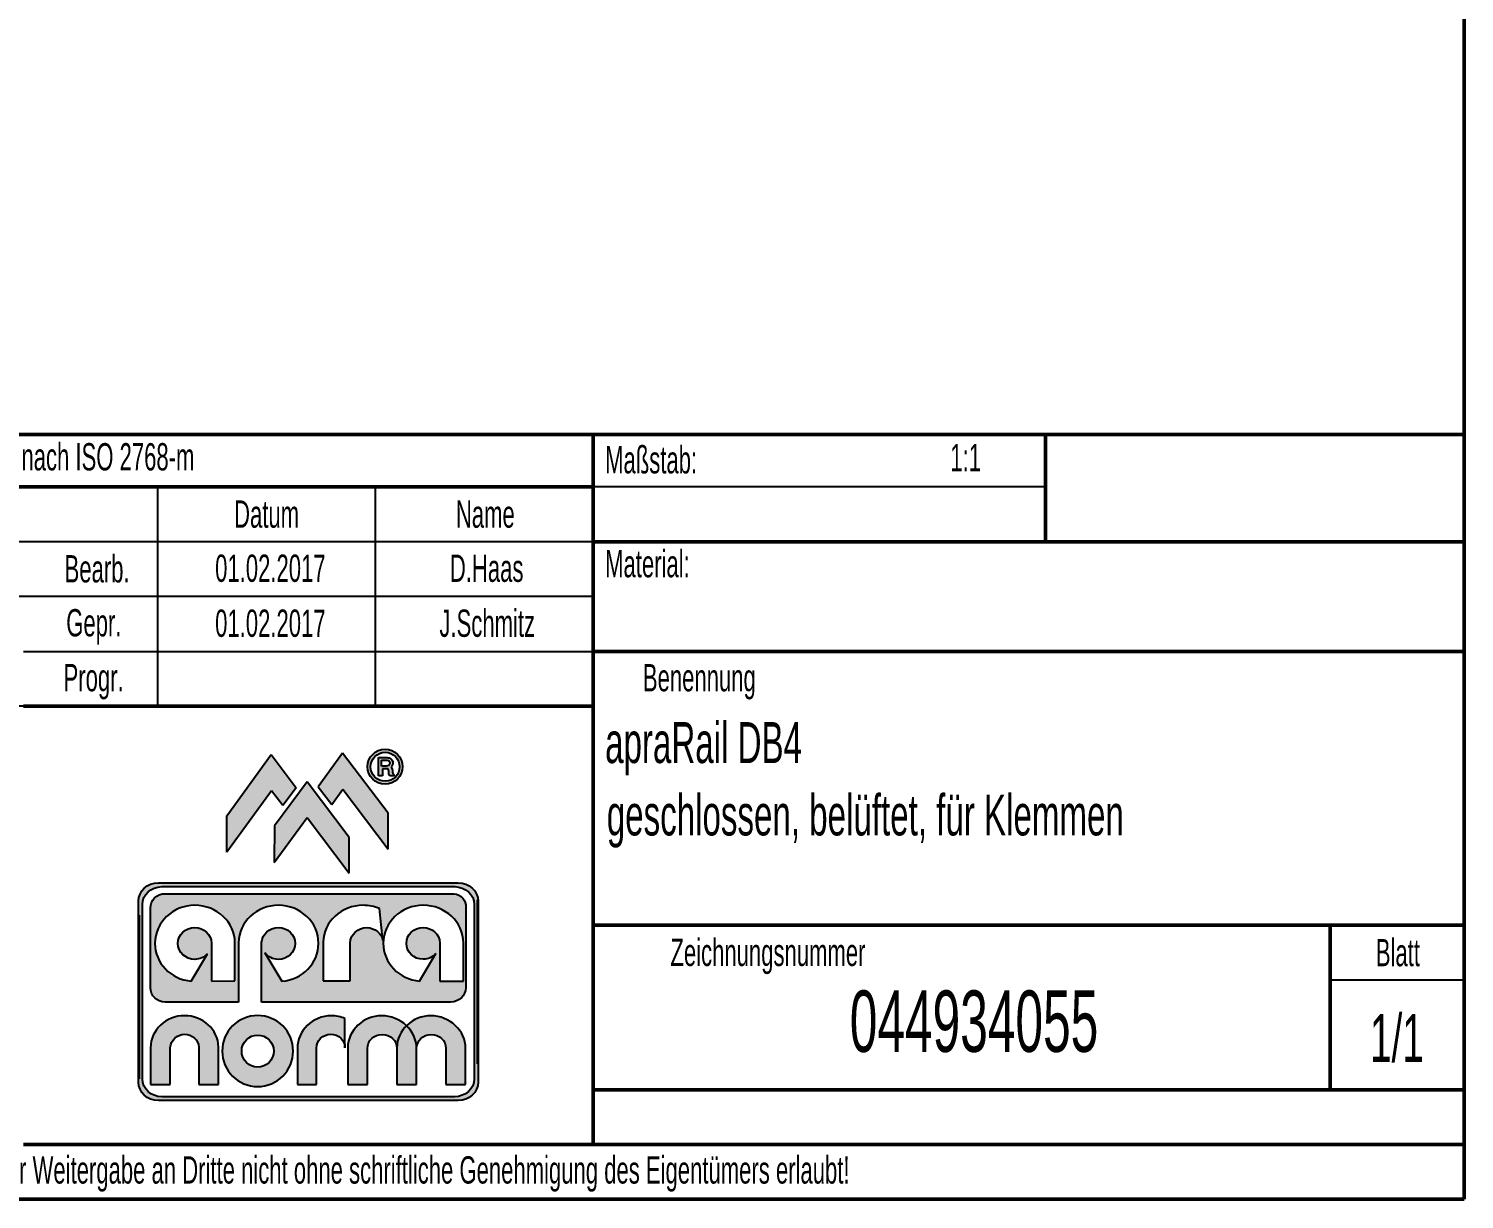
# Model space of a CAD drawing. Header units: millimetres. Extents: x 20 to 416, y 0 to 289.
# Drawn here: x 305.1 to 416.5, y 5 to 95.8 of the extents above; entities that cross this region are included whole.
import ezdxf

# ---------------------------------------------------------------- set-up
doc = ezdxf.new("R2010")
doc.units = ezdxf.units.MM
doc.linetypes.add('CENTERX2', pattern=[20.32, 12.7, -2.54, 2.54, -2.54])
for name, color, linetype in [('5', 5, 'Continuous'), ('8', 1, 'Continuous'), ('RÄNDER', 7, 'Continuous')]:
    doc.layers.add(name, color=color, linetype=linetype)
doc.layers.add('RAHMEN_DICK', color=7, linetype='Continuous', lineweight=50)
doc.layers.add('SLD-0', color=7, linetype='Continuous', lineweight=50)
doc.styles.add('SLDTEXTSTYLE0', font='TXT', dxfattribs={"width": 0.605})

msp = doc.modelspace()

# ---------------------------------------------------------------- hatches: boundary and pattern name
at = {"layer": '5'}
for points in [[(323.926, 39.487), (320.489, 34.75), (320.483, 31.911), (323.957, 36.688), (324.835, 35.53), (325.864, 36.924)], [(329.484, 36.798), (333, 32.146), (332.993, 34.943), (329.464, 39.597), (327.574, 37.003), (328.627, 35.626)], [(326.719, 34.599), (329.968, 30.299), (329.961, 33.065), (326.706, 37.372), (324.183, 33.96), (324.155, 31.132)]]:
    msp.add_hatch(color=256, dxfattribs=at).paths.add_polyline_path(points, flags=0)
h = msp.add_hatch(color=256, dxfattribs=at)
edge = h.paths.add_edge_path(flags=0)
edge.add_arc((332.762, 38.546), 1.36, 0, 360)
edge = h.paths.add_edge_path(flags=0)
edge.add_arc((332.762, 38.546), 1.123, 0, 360)
h = msp.add_hatch(color=256, dxfattribs=at)
edge = h.paths.add_edge_path(flags=0)
edge.add_spline(control_points=[(332.895, 38.396), (332.92, 38.396), (332.949, 38.39), (332.968, 38.383)], knot_values=[0.6875, 0.6875, 0.6875, 0.6875, 0.71875, 0.71875, 0.71875, 0.71875], weights=[1, 1, 1, 1], degree=3, periodic=0)
edge.add_spline(control_points=[(332.968, 38.383), (332.987, 38.376), (332.995, 38.369), (333.003, 38.354)], knot_values=[0.65625, 0.65625, 0.65625, 0.65625, 0.6875, 0.6875, 0.6875, 0.6875], weights=[1, 1, 1, 1], degree=3, periodic=0)
edge.add_spline(control_points=[(333.003, 38.354), (333.019, 38.325), (333.035, 38.267), (333.042, 38.221)], knot_values=[0.625, 0.625, 0.625, 0.625, 0.65625, 0.65625, 0.65625, 0.65625], weights=[1, 1, 1, 1], degree=3, periodic=0)
edge.add_spline(control_points=[(333.042, 38.221), (333.055, 38.156), (333.055, 38.086), (333.057, 38.022)], knot_values=[0.5625, 0.5625, 0.5625, 0.5625, 0.59375, 0.59375, 0.59375, 0.59375], weights=[1, 1, 1, 1], degree=3, periodic=0)
edge.add_spline(control_points=[(333.057, 38.022), (333.057, 37.99), (333.059, 37.959), (333.074, 37.924)], knot_values=[0.53125, 0.53125, 0.53125, 0.53125, 0.5625, 0.5625, 0.5625, 0.5625], weights=[1, 1, 1, 1], degree=3, periodic=0)
edge.add_spline(control_points=[(333.074, 37.924), (333.082, 37.906), (333.094, 37.888), (333.103, 37.876)], knot_values=[0.5, 0.5, 0.5, 0.5, 0.53125, 0.53125, 0.53125, 0.53125], weights=[1, 1, 1, 1], degree=3, periodic=0)
edge.add_spline(control_points=[(333.103, 37.876), (333.111, 37.865), (333.117, 37.861), (333.124, 37.853)], knot_values=[0.46875, 0.46875, 0.46875, 0.46875, 0.5, 0.5, 0.5, 0.5], weights=[1, 1, 1, 1], degree=3, periodic=0)
edge.add_line((333.124, 37.853), (333.48, 37.853))
edge.add_spline(control_points=[(333.48, 37.853), (333.454, 37.884), (333.426, 37.918), (333.404, 37.946)], knot_values=[0.34375, 0.34375, 0.34375, 0.34375, 0.375, 0.375, 0.375, 0.375], weights=[1, 1, 1, 1], degree=3, periodic=0)
edge.add_spline(control_points=[(333.404, 37.946), (333.383, 37.973), (333.369, 37.995), (333.359, 38.027)], knot_values=[0.3125, 0.3125, 0.3125, 0.3125, 0.34375, 0.34375, 0.34375, 0.34375], weights=[1, 1, 1, 1], degree=3, periodic=0)
edge.add_spline(control_points=[(333.359, 38.027), (333.34, 38.09), (333.339, 38.192), (333.332, 38.275)], knot_values=[0.28125, 0.28125, 0.28125, 0.28125, 0.3125, 0.3125, 0.3125, 0.3125], weights=[1, 1, 1, 1], degree=3, periodic=0)
edge.add_spline(control_points=[(333.332, 38.275), (333.323, 38.369), (333.295, 38.475), (333.223, 38.535)], knot_values=[0.21875, 0.21875, 0.21875, 0.21875, 0.25, 0.25, 0.25, 0.25], weights=[1, 1, 1, 1], degree=3, periodic=0)
edge.add_spline(control_points=[(333.223, 38.535), (333.315, 38.606), (333.362, 38.739), (333.362, 38.856)], knot_values=[0.15625, 0.15625, 0.15625, 0.15625, 0.1875, 0.1875, 0.1875, 0.1875], weights=[1, 1, 1, 1], degree=3, periodic=0)
edge.add_spline(control_points=[(333.362, 38.856), (333.362, 38.962), (333.32, 39.075), (333.236, 39.148)], knot_values=[0.09375, 0.09375, 0.09375, 0.09375, 0.125, 0.125, 0.125, 0.125], weights=[1, 1, 1, 1], degree=3, periodic=0)
edge.add_spline(control_points=[(333.236, 39.148), (333.152, 39.221), (333.025, 39.254), (332.911, 39.254)], knot_values=[0.0625, 0.0625, 0.0625, 0.0625, 0.09375, 0.09375, 0.09375, 0.09375], weights=[1, 1, 1, 1], degree=3, periodic=0)
edge.add_line((332.911, 39.254), (332.248, 39.254))
edge.add_line((332.248, 39.254), (332.248, 37.853))
edge.add_line((332.248, 37.853), (332.549, 37.853))
edge.add_line((332.549, 37.853), (332.549, 38.396))
edge.add_line((332.549, 38.396), (332.895, 38.396))
edge = h.paths.add_edge_path(flags=0)
edge.add_line((332.483, 39.046), (332.902, 39.046))
edge.add_spline(control_points=[(332.902, 39.046), (333.06, 39.046), (333.128, 38.954), (333.128, 38.829)], knot_values=[0.8, 0.8, 0.8, 0.8, 0.9, 0.9, 0.9, 0.9], weights=[1, 1, 1, 1], degree=3, periodic=0)
edge.add_spline(control_points=[(333.128, 38.829), (333.128, 38.644), (332.993, 38.604), (332.834, 38.604)], knot_values=[0, 0, 0, 0, 0.1, 0.1, 0.1, 0.1], weights=[1, 1, 1, 1], degree=3, periodic=0)
edge.add_line((332.834, 38.604), (332.483, 38.604))
edge.add_line((332.483, 38.604), (332.483, 39.046))
at = {"layer": 'RÄNDER'}
h = msp.add_hatch(color=256, dxfattribs=at)
edge = h.paths.add_edge_path(flags=0)
edge.add_spline(control_points=[(313.622, 28.115), (313.622, 28.905), (314.318, 29.551), (315.169, 29.551)], knot_values=[0.875, 0.875, 0.875, 0.875, 1, 1, 1, 1], weights=[1, 1, 1, 1], degree=3, periodic=0)
edge.add_line((315.169, 29.551), (338.432, 29.551))
edge.add_spline(control_points=[(338.432, 29.551), (339.283, 29.551), (339.979, 28.905), (339.979, 28.115)], knot_values=[0.125, 0.125, 0.125, 0.125, 0.25, 0.25, 0.25, 0.25], weights=[1, 1, 1, 1], degree=3, periodic=0)
edge.add_line((339.979, 28.115), (339.979, 14.085))
edge.add_spline(control_points=[(339.979, 14.085), (339.979, 13.296), (339.283, 12.65), (338.432, 12.65)], knot_values=[0.375, 0.375, 0.375, 0.375, 0.5, 0.5, 0.5, 0.5], weights=[1, 1, 1, 1], degree=3, periodic=0)
edge.add_line((338.432, 12.65), (315.169, 12.65))
edge.add_spline(control_points=[(315.169, 12.65), (314.318, 12.65), (313.622, 13.296), (313.622, 14.085)], knot_values=[0.625, 0.625, 0.625, 0.625, 0.75, 0.75, 0.75, 0.75], weights=[1, 1, 1, 1], degree=3, periodic=0)
edge.add_line((313.622, 14.085), (313.622, 28.115))
edge = h.paths.add_edge_path(flags=0)
edge.add_spline(control_points=[(315.436, 29.248), (314.605, 29.248), (313.924, 28.625), (313.924, 27.864)], knot_values=[0.875, 0.875, 0.875, 0.875, 1, 1, 1, 1], weights=[1, 1, 1, 1], degree=3, periodic=0)
edge.add_line((313.924, 27.864), (313.924, 14.337))
edge.add_spline(control_points=[(313.924, 14.337), (313.924, 13.576), (314.605, 12.953), (315.436, 12.953)], knot_values=[0.625, 0.625, 0.625, 0.625, 0.75, 0.75, 0.75, 0.75], weights=[1, 1, 1, 1], degree=3, periodic=0)
edge.add_line((315.436, 12.953), (338.164, 12.953))
edge.add_spline(control_points=[(338.164, 12.953), (338.996, 12.953), (339.676, 13.576), (339.676, 14.337)], knot_values=[0.375, 0.375, 0.375, 0.375, 0.5, 0.5, 0.5, 0.5], weights=[1, 1, 1, 1], degree=3, periodic=0)
edge.add_line((339.676, 14.337), (339.676, 27.864))
edge.add_spline(control_points=[(339.676, 27.864), (339.676, 28.625), (338.996, 29.248), (338.164, 29.248)], knot_values=[0.125, 0.125, 0.125, 0.125, 0.25, 0.25, 0.25, 0.25], weights=[1, 1, 1, 1], degree=3, periodic=0)
edge.add_line((338.164, 29.248), (315.436, 29.248))
h = msp.add_hatch(color=256, dxfattribs=at)
edge = h.paths.add_edge_path(flags=0)
edge.add_spline(control_points=[(314.557, 27.583), (314.557, 28.202), (315.039, 28.703), (315.69, 28.703)], knot_values=[0.875, 0.875, 0.875, 0.875, 1, 1, 1, 1], weights=[1, 1, 1, 1], degree=3, periodic=0)
edge.add_line((315.69, 28.703), (337.902, 28.703))
edge.add_spline(control_points=[(337.902, 28.703), (338.469, 28.759), (338.972, 28.368), (339.026, 27.83)], knot_values=[0.125, 0.125, 0.125, 0.125, 0.25, 0.25, 0.25, 0.25], weights=[1, 1, 1, 1], degree=3, periodic=0)
edge.add_line((339.026, 27.83), (339.026, 21.41))
edge.add_spline(control_points=[(339.026, 21.41), (339.026, 20.791), (338.498, 20.294), (337.847, 20.295)], knot_values=[0.375, 0.375, 0.375, 0.375, 0.5, 0.5, 0.5, 0.5], weights=[1, 1, 1, 1], degree=3, periodic=0)
edge.add_line((337.847, 20.295), (323.175, 20.295))
edge.add_line((323.175, 20.295), (323.175, 22.173))
edge.add_line((323.175, 22.173), (323.175, 24.916))
edge.add_spline(control_points=[(323.175, 24.916), (323.214, 25.565), (323.781, 26.08), (324.474, 26.08)], knot_values=[0.1356735, 0.1356735, 0.1356735, 0.1356735, 0.2, 0.2, 0.2, 0.2], weights=[1, 1, 1, 1], degree=3, periodic=0)
edge.add_spline(control_points=[(324.474, 26.08), (325.193, 26.08), (325.775, 25.527), (325.775, 24.845)], knot_values=[0.2, 0.2, 0.2, 0.2, 0.2666667, 0.2666667, 0.2666667, 0.2666667], weights=[1, 1, 1, 1], degree=3, periodic=0)
edge.add_spline(control_points=[(325.775, 24.845), (325.775, 24.162), (325.193, 23.609), (324.474, 23.609)], knot_values=[0.2666667, 0.2666667, 0.2666667, 0.2666667, 0.3333333, 0.3333333, 0.3333333, 0.3333333], weights=[1, 1, 1, 1], degree=3, periodic=0)
edge.add_spline(control_points=[(324.474, 23.609), (324.047, 23.609), (323.668, 23.805), (323.43, 24.107)], knot_values=[0.3333333, 0.3333333, 0.3333333, 0.3333333, 0.4, 0.4, 0.4, 0.4], weights=[1, 1, 1, 1], degree=3, periodic=0)
edge.add_line((323.43, 24.107), (324.737, 21.916))
edge.add_line((324.737, 21.916), (324.758, 21.911))
edge.add_spline(control_points=[(324.758, 21.911), (326.347, 22.041), (327.594, 23.308), (327.594, 24.85)], knot_values=[0.5333333, 0.5333333, 0.5333333, 0.5333333, 0.6, 0.6, 0.6, 0.6], weights=[1, 1, 1, 1], degree=3, periodic=0)
edge.add_spline(control_points=[(327.594, 24.85), (327.594, 26.479), (326.204, 27.8), (324.488, 27.8)], knot_values=[0.6, 0.6, 0.6, 0.6, 0.6666667, 0.6666667, 0.6666667, 0.6666667], weights=[1, 1, 1, 1], degree=3, periodic=0)
edge.add_spline(control_points=[(324.488, 27.8), (322.791, 27.8), (321.412, 26.507), (321.382, 24.902)], knot_values=[0.6666667, 0.6666667, 0.6666667, 0.6666667, 0.7333333, 0.7333333, 0.7333333, 0.7333333], weights=[1, 1, 1, 1], degree=3, periodic=0)
edge.add_line((321.382, 24.902), (321.385, 24.744))
edge.add_line((321.385, 24.744), (321.385, 20.295))
edge.add_line((321.385, 20.295), (315.694, 20.295))
edge.add_spline(control_points=[(315.694, 20.295), (315.042, 20.295), (314.557, 20.802), (314.557, 21.42)], knot_values=[0.625, 0.625, 0.625, 0.625, 0.75, 0.75, 0.75, 0.75], weights=[1, 1, 1, 1], degree=3, periodic=0)
edge.add_line((314.557, 21.42), (314.557, 27.583))
edge = h.paths.add_edge_path(flags=0)
edge.add_spline(control_points=[(316.687, 24.845), (316.687, 25.527), (317.269, 26.08), (317.988, 26.08)], knot_values=[0.5833333, 0.5833333, 0.5833333, 0.5833333, 0.6666667, 0.6666667, 0.6666667, 0.6666667], weights=[1, 1, 1, 1], degree=3, periodic=0)
edge.add_spline(control_points=[(317.988, 26.08), (318.693, 26.08), (319.268, 25.537), (319.289, 24.872)], knot_values=[0.6666667, 0.6666667, 0.6666667, 0.6666667, 0.75, 0.75, 0.75, 0.75], weights=[1, 1, 1, 1], degree=3, periodic=0)
edge.add_line((319.289, 24.872), (319.289, 21.916))
edge.add_line((319.289, 21.916), (321.111, 21.946))
edge.add_line((321.111, 21.946), (321.111, 24.872))
edge.add_spline(control_points=[(321.111, 24.872), (321.104, 26.496), (319.713, 27.8), (318.002, 27.8)], knot_values=[0, 0, 0, 0, 0.0833333, 0.0833333, 0.0833333, 0.0833333], weights=[1, 1, 1, 1], degree=3, periodic=0)
edge.add_spline(control_points=[(318.002, 27.8), (316.286, 27.8), (314.896, 26.479), (314.896, 24.85)], knot_values=[0.0833333, 0.0833333, 0.0833333, 0.0833333, 0.1666667, 0.1666667, 0.1666667, 0.1666667], weights=[1, 1, 1, 1], degree=3, periodic=0)
edge.add_spline(control_points=[(314.896, 24.85), (314.896, 23.319), (316.135, 22.062), (317.706, 21.916)], knot_values=[0.1666667, 0.1666667, 0.1666667, 0.1666667, 0.25, 0.25, 0.25, 0.25], weights=[1, 1, 1, 1], degree=3, periodic=0)
edge.add_line((317.706, 21.916), (318.982, 24.047))
edge.add_spline(control_points=[(318.982, 24.047), (318.743, 23.779), (318.386, 23.609), (317.988, 23.609)], knot_values=[0.4188303, 0.4188303, 0.4188303, 0.4188303, 0.5, 0.5, 0.5, 0.5], weights=[1, 1, 1, 1], degree=3, periodic=0)
edge.add_spline(control_points=[(317.988, 23.609), (317.269, 23.609), (316.687, 24.162), (316.687, 24.845)], knot_values=[0.5, 0.5, 0.5, 0.5, 0.5833333, 0.5833333, 0.5833333, 0.5833333], weights=[1, 1, 1, 1], degree=3, periodic=0)
edge = h.paths.add_edge_path(flags=0)
edge.add_spline(control_points=[(332.325, 27.542), (331.936, 27.707), (331.506, 27.8), (331.052, 27.8)], knot_values=[0.7777778, 0.7777778, 0.7777778, 0.7777778, 0.8888889, 0.8888889, 0.8888889, 0.8888889], weights=[1, 1, 1, 1], degree=3, periodic=0)
edge.add_spline(control_points=[(331.052, 27.8), (329.365, 27.8), (327.992, 26.523), (327.947, 24.931)], knot_values=[0.8888889, 0.8888889, 0.8888889, 0.8888889, 1, 1, 1, 1], weights=[1, 1, 1, 1], degree=3, periodic=0)
edge.add_line((327.947, 24.931), (327.952, 21.945))
edge.add_line((327.952, 21.945), (330.046, 21.945))
edge.add_line((330.046, 21.945), (330.046, 24.881))
edge.add_spline(control_points=[(330.046, 24.881), (330.071, 25.542), (330.643, 26.07), (331.345, 26.07)], knot_values=[0.4444444, 0.4444444, 0.4444444, 0.4444444, 0.5555556, 0.5555556, 0.5555556, 0.5555556], weights=[1, 1, 1, 1], degree=3, periodic=0)
edge.add_spline(control_points=[(331.345, 26.07), (331.979, 26.061), (332.491, 25.63), (332.595, 25.059)], knot_values=[0.5555556, 0.5555556, 0.5555556, 0.5555556, 0.6550486, 0.6550486, 0.6550486, 0.6550486], weights=[1, 1, 1, 1], degree=3, periodic=0)
edge.add_line((332.595, 25.059), (332.325, 27.542))
edge = h.paths.add_edge_path(flags=0)
edge.add_spline(control_points=[(334.409, 24.849), (334.409, 25.531), (334.991, 26.084), (335.71, 26.084)], knot_values=[0.5833333, 0.5833333, 0.5833333, 0.5833333, 0.6666667, 0.6666667, 0.6666667, 0.6666667], weights=[1, 1, 1, 1], degree=3, periodic=0)
edge.add_spline(control_points=[(335.71, 26.084), (336.415, 26.084), (336.99, 25.542), (337.011, 24.876)], knot_values=[0.6666667, 0.6666667, 0.6666667, 0.6666667, 0.75, 0.75, 0.75, 0.75], weights=[1, 1, 1, 1], degree=3, periodic=0)
edge.add_line((337.011, 24.876), (337.011, 21.92))
edge.add_line((337.011, 21.92), (338.833, 21.916))
edge.add_line((338.833, 21.916), (338.833, 24.876))
edge.add_spline(control_points=[(338.833, 24.876), (338.826, 26.5), (337.435, 27.804), (335.723, 27.804)], knot_values=[0, 0, 0, 0, 0.0833333, 0.0833333, 0.0833333, 0.0833333], weights=[1, 1, 1, 1], degree=3, periodic=0)
edge.add_spline(control_points=[(335.723, 27.804), (334.008, 27.804), (332.617, 26.483), (332.617, 24.854)], knot_values=[0.0833333, 0.0833333, 0.0833333, 0.0833333, 0.1666667, 0.1666667, 0.1666667, 0.1666667], weights=[1, 1, 1, 1], degree=3, periodic=0)
edge.add_spline(control_points=[(332.617, 24.854), (332.617, 23.323), (333.856, 22.066), (335.428, 21.92)], knot_values=[0.1666667, 0.1666667, 0.1666667, 0.1666667, 0.25, 0.25, 0.25, 0.25], weights=[1, 1, 1, 1], degree=3, periodic=0)
edge.add_line((335.428, 21.92), (336.703, 24.051))
edge.add_spline(control_points=[(336.703, 24.051), (336.465, 23.783), (336.108, 23.613), (335.71, 23.613)], knot_values=[0.4188548, 0.4188548, 0.4188548, 0.4188548, 0.5, 0.5, 0.5, 0.5], weights=[1, 1, 1, 1], degree=3, periodic=0)
edge.add_spline(control_points=[(335.71, 23.613), (334.991, 23.613), (334.409, 24.166), (334.409, 24.849)], knot_values=[0.5, 0.5, 0.5, 0.5, 0.5833333, 0.5833333, 0.5833333, 0.5833333], weights=[1, 1, 1, 1], degree=3, periodic=0)
h = msp.add_hatch(color=256, dxfattribs=at)
edge = h.paths.add_edge_path(flags=0)
edge.add_spline(control_points=[(316.091, 16.778), (316.131, 17.33), (316.613, 17.796), (317.199, 17.796)], knot_values=[0.7272727, 0.7272727, 0.7272727, 0.7272727, 0.8181818, 0.8181818, 0.8181818, 0.8181818], weights=[1, 1, 1, 1], degree=3, periodic=0)
edge.add_spline(control_points=[(317.199, 17.796), (317.788, 17.796), (318.27, 17.353), (318.304, 16.794)], knot_values=[0.8181818, 0.8181818, 0.8181818, 0.8181818, 0.9090909, 0.9090909, 0.9090909, 0.9090909], weights=[1, 1, 1, 1], degree=3, periodic=0)
edge.add_line((318.304, 16.794), (318.302, 13.907))
edge.add_line((318.302, 13.907), (319.84, 13.907))
edge.add_line((319.84, 13.907), (319.84, 16.805))
edge.add_spline(control_points=[(319.84, 16.805), (319.803, 18.175), (318.627, 19.241), (317.192, 19.241)], knot_values=[0.2727273, 0.2727273, 0.2727273, 0.2727273, 0.3636364, 0.3636364, 0.3636364, 0.3636364], weights=[1, 1, 1, 1], degree=3, periodic=0)
edge.add_spline(control_points=[(317.192, 19.241), (315.753, 19.241), (314.583, 18.134), (314.553, 16.757)], knot_values=[0.3636364, 0.3636364, 0.3636364, 0.3636364, 0.4545455, 0.4545455, 0.4545455, 0.4545455], weights=[1, 1, 1, 1], degree=3, periodic=0)
edge.add_line((314.553, 16.757), (314.556, 13.907))
edge.add_line((314.556, 13.907), (316.091, 13.902))
edge.add_line((316.091, 13.902), (316.091, 16.778))
h = msp.add_hatch(color=256, dxfattribs=at)
edge = h.paths.add_edge_path(flags=0)
edge.add_spline(control_points=[(325.628, 16.496), (325.628, 18.017), (324.395, 19.25), (322.874, 19.25)], knot_values=[0.5, 0.5, 0.5, 0.5, 0.75, 0.75, 0.75, 0.75], weights=[1, 1, 1, 1], degree=3, periodic=0)
edge.add_spline(control_points=[(322.874, 19.25), (321.353, 19.25), (320.12, 18.017), (320.12, 16.496)], knot_values=[0.75, 0.75, 0.75, 0.75, 1, 1, 1, 1], weights=[1, 1, 1, 1], degree=3, periodic=0)
edge.add_spline(control_points=[(320.12, 16.496), (320.12, 14.975), (321.353, 13.742), (322.874, 13.742)], knot_values=[0, 0, 0, 0, 0.25, 0.25, 0.25, 0.25], weights=[1, 1, 1, 1], degree=3, periodic=0)
edge.add_spline(control_points=[(322.874, 13.742), (324.395, 13.742), (325.628, 14.975), (325.628, 16.496)], knot_values=[0.25, 0.25, 0.25, 0.25, 0.5, 0.5, 0.5, 0.5], weights=[1, 1, 1, 1], degree=3, periodic=0)
edge = h.paths.add_edge_path(flags=0)
edge.add_spline(control_points=[(322.874, 15.253), (322.188, 15.253), (321.631, 15.81), (321.631, 16.496)], knot_values=[0.5, 0.5, 0.5, 0.5, 0.75, 0.75, 0.75, 0.75], weights=[1, 1, 1, 1], degree=3, periodic=0)
edge.add_spline(control_points=[(321.631, 16.496), (321.631, 17.182), (322.188, 17.739), (322.874, 17.739)], knot_values=[0.75, 0.75, 0.75, 0.75, 1, 1, 1, 1], weights=[1, 1, 1, 1], degree=3, periodic=0)
edge.add_spline(control_points=[(322.874, 17.739), (323.56, 17.739), (324.117, 17.182), (324.117, 16.496)], knot_values=[0, 0, 0, 0, 0.25, 0.25, 0.25, 0.25], weights=[1, 1, 1, 1], degree=3, periodic=0)
edge.add_spline(control_points=[(324.117, 16.496), (324.117, 15.81), (323.56, 15.253), (322.874, 15.253)], knot_values=[0.25, 0.25, 0.25, 0.25, 0.5, 0.5, 0.5, 0.5], weights=[1, 1, 1, 1], degree=3, periodic=0)
h = msp.add_hatch(color=256, dxfattribs=at)
edge = h.paths.add_edge_path(flags=0)
edge.add_spline(control_points=[(327.433, 16.732), (327.433, 17.32), (327.928, 17.796), (328.539, 17.796)], knot_values=[0.7, 0.7, 0.7, 0.7, 0.8, 0.8, 0.8, 0.8], weights=[1, 1, 1, 1], degree=3, periodic=0)
edge.add_spline(control_points=[(328.539, 17.796), (329.151, 17.796), (329.646, 17.345), (329.646, 16.758)], knot_values=[0.8, 0.8, 0.8, 0.8, 0.9, 0.9, 0.9, 0.9], weights=[1, 1, 1, 1], degree=3, periodic=0)
edge.add_line((329.646, 16.758), (329.645, 19.018))
edge.add_spline(control_points=[(329.645, 19.018), (329.322, 19.154), (328.964, 19.23), (328.587, 19.23)], knot_values=[0, 0, 0, 0, 0.1, 0.1, 0.1, 0.1], weights=[1, 1, 1, 1], degree=3, periodic=0)
edge.add_spline(control_points=[(328.587, 19.23), (327.129, 19.23), (325.951, 18.089), (325.951, 16.688)], knot_values=[0.1, 0.1, 0.1, 0.1, 0.2, 0.2, 0.2, 0.2], weights=[1, 1, 1, 1], degree=3, periodic=0)
edge.add_line((325.951, 16.688), (325.951, 13.907))
edge.add_line((325.951, 13.907), (327.429, 13.907))
edge.add_line((327.429, 13.907), (327.429, 15.867))
edge.add_line((327.429, 15.867), (327.429, 16.518))
edge.add_spline(control_points=[(327.429, 16.518), (327.429, 16.532), (327.433, 16.717), (327.433, 16.732)], knot_values=[0.6, 0.6, 0.6, 0.6, 0.7, 0.7, 0.7, 0.7], weights=[1, 1, 1, 1], degree=3, periodic=0)
h = msp.add_hatch(color=256, dxfattribs=at)
edge = h.paths.add_edge_path(flags=0)
edge.add_spline(control_points=[(333.67, 16.772), (333.692, 17.43), (333.973, 18.025), (334.42, 18.465)], knot_values=[0.1003619, 0.1003619, 0.1003619, 0.1003619, 0.1484028, 0.1484028, 0.1484028, 0.1484028], weights=[1, 1, 1, 1], degree=3, periodic=0)
edge.add_spline(control_points=[(334.42, 18.465), (333.925, 18.937), (333.24, 19.23), (332.5, 19.23)], knot_values=[0.0492198, 0.0492198, 0.0492198, 0.0492198, 0.1, 0.1, 0.1, 0.1], weights=[1, 1, 1, 1], degree=3, periodic=0)
edge.add_spline(control_points=[(332.5, 19.23), (331.065, 19.23), (329.897, 18.129), (329.861, 16.758)], knot_values=[0.1, 0.1, 0.1, 0.1, 0.2, 0.2, 0.2, 0.2], weights=[1, 1, 1, 1], degree=3, periodic=0)
edge.add_line((329.861, 16.758), (329.864, 13.907))
edge.add_line((329.864, 13.907), (331.394, 13.907))
edge.add_line((331.394, 13.907), (331.391, 16.692))
edge.add_spline(control_points=[(331.391, 16.692), (331.391, 17.297), (331.902, 17.788), (332.531, 17.788)], knot_values=[0.5, 0.5, 0.5, 0.5, 0.6, 0.6, 0.6, 0.6], weights=[1, 1, 1, 1], degree=3, periodic=0)
edge.add_spline(control_points=[(332.531, 17.788), (333.135, 17.788), (333.63, 17.342), (333.67, 16.772)], knot_values=[0.6, 0.6, 0.6, 0.6, 0.6958379, 0.6958379, 0.6958379, 0.6958379], weights=[1, 1, 1, 1], degree=3, periodic=0)
h = msp.add_hatch(color=256, dxfattribs=at)
edge = h.paths.add_edge_path(flags=0)
edge.add_spline(control_points=[(335.2, 16.692), (335.2, 17.297), (335.71, 17.788), (336.34, 17.788)], knot_values=[0.5, 0.5, 0.5, 0.5, 0.6, 0.6, 0.6, 0.6], weights=[1, 1, 1, 1], degree=3, periodic=0)
edge.add_spline(control_points=[(336.34, 17.788), (336.97, 17.788), (337.482, 17.303), (337.482, 16.698)], knot_values=[0.6, 0.6, 0.6, 0.6, 0.7, 0.7, 0.7, 0.7], weights=[1, 1, 1, 1], degree=3, periodic=0)
edge.add_line((337.482, 16.698), (337.482, 13.908))
edge.add_line((337.482, 13.908), (339.009, 13.907))
edge.add_line((339.009, 13.907), (339.009, 16.692))
edge.add_spline(control_points=[(339.009, 16.692), (339.009, 18.093), (337.767, 19.23), (336.309, 19.23)], knot_values=[0, 0, 0, 0, 0.1, 0.1, 0.1, 0.1], weights=[1, 1, 1, 1], degree=3, periodic=0)
edge.add_spline(control_points=[(336.309, 19.23), (335.568, 19.23), (334.899, 18.937), (334.42, 18.465)], knot_values=[0.1, 0.1, 0.1, 0.1, 0.1515972, 0.1515972, 0.1515972, 0.1515972], weights=[1, 1, 1, 1], degree=3, periodic=0)
edge.add_spline(control_points=[(334.42, 18.465), (334.899, 18.007), (335.2, 17.381), (335.2, 16.692)], knot_values=[0.0507802, 0.0507802, 0.0507802, 0.0507802, 0.1, 0.1, 0.1, 0.1], weights=[1, 1, 1, 1], degree=3, periodic=0)
h = msp.add_hatch(color=256, dxfattribs=at)
edge = h.paths.add_edge_path(flags=0)
edge.add_spline(control_points=[(335.2, 16.692), (335.2, 17.381), (334.899, 18.007), (334.42, 18.465)], knot_values=[0, 0, 0, 0, 0.0492198, 0.0492198, 0.0492198, 0.0492198], weights=[1, 1, 1, 1], degree=3, periodic=0)
edge.add_spline(control_points=[(334.42, 18.465), (333.973, 18.025), (333.692, 17.43), (333.67, 16.772)], knot_values=[0.1515972, 0.1515972, 0.1515972, 0.1515972, 0.1996381, 0.1996381, 0.1996381, 0.1996381], weights=[1, 1, 1, 1], degree=3, periodic=0)
edge.add_spline(control_points=[(333.67, 16.772), (333.672, 16.748), (333.673, 16.723), (333.673, 16.698)], knot_values=[0.6958379, 0.6958379, 0.6958379, 0.6958379, 0.7, 0.7, 0.7, 0.7], weights=[1, 1, 1, 1], degree=3, periodic=0)
edge.add_line((333.673, 16.698), (333.673, 13.907))
edge.add_line((333.673, 13.907), (335.203, 13.907))
edge.add_line((335.203, 13.907), (335.2, 16.692))

# ---------------------------------------------------------------- linework, layer by layer
at = {"color": 7, "linetype": 'CENTERX2', "lineweight": 18}
for p, q in [((313.727, 14.342), (313.727, 28.215)), ((339.873, 28.215), (339.873, 14.342))]:
    msp.add_line(p, q, dxfattribs=at)
at = {"layer": '5'}
for p, q in [((348.9, 64.323), (348.9, 9.25)), ((384, 64.323), (384, 56))]:
    msp.add_line(p, q, dxfattribs=at)
at = {"layer": '5', "linetype": 'Continuous'}
for p, q in [((320.489, 34.75), (323.926, 39.487)), ((323.926, 39.487), (325.864, 36.924)), ((329.464, 39.597), (327.574, 37.003)), ((332.993, 34.943), (329.464, 39.597)), ((332.248, 39.254), (332.911, 39.254)), ((332.248, 37.853), (332.248, 39.254)), ((332.483, 38.604), (332.483, 39.046)), ((332.483, 39.046), (332.902, 39.046)), ((332.834, 38.604), (332.483, 38.604)), ((332.895, 38.396), (332.549, 38.396)), ((332.549, 38.396), (332.549, 37.853)), ((326.706, 37.372), (324.183, 33.96)), ((325.864, 36.924), (324.835, 35.53)), ((329.961, 33.065), (326.706, 37.372)), ((327.574, 37.003), (328.627, 35.626)), ((328.627, 35.626), (329.484, 36.798)), ((329.484, 36.798), (333, 32.146)), ((332.549, 37.853), (332.248, 37.853)), ((333.48, 37.853), (333.124, 37.853)), ((323.957, 36.688), (320.483, 31.911)), ((324.835, 35.53), (323.957, 36.688)), ((320.483, 31.911), (320.489, 34.75)), ((324.155, 31.132), (326.719, 34.599)), ((326.719, 34.599), (329.968, 30.299)), ((333, 32.146), (332.993, 34.943)), ((324.183, 33.96), (324.155, 31.132)), ((329.968, 30.299), (329.961, 33.065))]:
    msp.add_line(p, q, dxfattribs=at)
at = {"layer": '5'}
for radius in [1.36, 1.123]:
    msp.add_circle((332.762, 38.546), radius, dxfattribs=at)
at = {"layer": '5', "linetype": 'Continuous'}
for points in [[(332.902, 39.046), (333.06, 39.046), (333.128, 38.954), (333.128, 38.829)], [(332.911, 39.254), (333.025, 39.254), (333.152, 39.221), (333.236, 39.148)], [(333.236, 39.148), (333.32, 39.075), (333.362, 38.962), (333.362, 38.856)], [(333.128, 38.829), (333.128, 38.644), (332.993, 38.604), (332.834, 38.604)], [(332.968, 38.383), (332.949, 38.39), (332.92, 38.396), (332.895, 38.396)], [(333.003, 38.354), (332.995, 38.369), (332.987, 38.376), (332.968, 38.383)], [(333.042, 38.221), (333.035, 38.267), (333.019, 38.325), (333.003, 38.354)], [(333.057, 38.022), (333.055, 38.086), (333.055, 38.156), (333.042, 38.221)], [(333.074, 37.924), (333.059, 37.959), (333.057, 37.99), (333.057, 38.022)], [(333.103, 37.876), (333.094, 37.888), (333.082, 37.906), (333.074, 37.924)], [(333.124, 37.853), (333.117, 37.861), (333.111, 37.865), (333.103, 37.876)], [(333.362, 38.856), (333.362, 38.739), (333.315, 38.606), (333.223, 38.535)], [(333.223, 38.535), (333.295, 38.475), (333.323, 38.369), (333.332, 38.275)], [(333.332, 38.275), (333.339, 38.192), (333.34, 38.09), (333.359, 38.027)], [(333.359, 38.027), (333.369, 37.995), (333.383, 37.973), (333.404, 37.946)], [(333.404, 37.946), (333.426, 37.918), (333.454, 37.884), (333.48, 37.853)]]:
    msp.add_open_spline(points, degree=3, dxfattribs=at)
at = {"layer": '8'}
for p, q in [((384, 60.25), (229.3, 60.25)), ((315.1, 60.25), (315.1, 43.25)), ((332, 60.25), (332, 43.25)), ((416.5, 56), (229.3, 56)), ((348.9, 51.75), (229.3, 51.75)), ((304.7, 47.5), (348.9, 47.5)), ((348.9, 43.25), (229.3, 43.25)), ((416.5, 22), (406.1, 22))]:
    msp.add_line(p, q, dxfattribs=at)
at = {"layer": 'RAHMEN_DICK'}
for p, q in [((416.5, 5), (416.5, 289)), ((229.3, 64.323), (416.5, 64.323)), ((348.9, 64.323), (348.9, 9.25)), ((384, 64.323), (384, 56)), ((229.3, 60.25), (348.9, 60.25)), ((416.5, 56), (348.9, 56)), ((348.9, 43.25), (304.7, 43.25)), ((416.5, 26.25), (348.9, 26.25)), ((406.1, 26.25), (406.1, 13.5)), ((416.5, 13.5), (348.9, 13.5)), ((304.7, 9.25), (416.5, 9.25)), ((20, 5), (416.5, 5)), ((127.3, 5), (416.5, 5)), ((127.3, 5), (416.5, 5))]:
    msp.add_line(p, q, dxfattribs=at)
at = {"layer": 'RÄNDER', "linetype": 'Continuous'}
for p, q in [((315.169, 29.551), (338.432, 29.551)), ((315.436, 29.248), (338.164, 29.248)), ((313.622, 14.085), (313.622, 28.115)), ((313.924, 14.337), (313.924, 27.864)), ((315.69, 28.703), (337.902, 28.703)), ((339.676, 27.864), (339.676, 14.337)), ((339.979, 28.115), (339.979, 14.085)), ((314.557, 21.42), (314.557, 27.583)), ((332.595, 25.059), (332.325, 27.542)), ((339.026, 27.83), (339.026, 21.41)), ((319.289, 24.872), (319.289, 21.916)), ((321.111, 21.946), (321.111, 24.872)), ((321.382, 24.902), (321.385, 24.744)), ((321.385, 24.744), (321.385, 20.295)), ((323.175, 22.173), (323.175, 24.916)), ((327.947, 24.931), (327.952, 21.945)), ((330.046, 21.945), (330.046, 24.881)), ((337.011, 24.876), (337.011, 21.92)), ((338.833, 21.916), (338.833, 24.876)), ((317.706, 21.916), (318.982, 24.047)), ((323.43, 24.107), (324.737, 21.916)), ((335.428, 21.92), (336.703, 24.051)), ((319.289, 21.916), (321.111, 21.946)), ((323.175, 20.295), (323.175, 22.173)), ((324.737, 21.916), (324.758, 21.911)), ((327.952, 21.945), (330.046, 21.945)), ((337.011, 21.92), (338.833, 21.916)), ((337.847, 20.295), (323.175, 20.295)), ((329.646, 16.758), (329.645, 19.018)), ((314.553, 16.757), (314.556, 13.907)), ((316.091, 13.902), (316.091, 16.778)), ((318.304, 16.794), (318.302, 13.907)), ((319.84, 13.907), (319.84, 16.805)), ((329.861, 16.758), (329.864, 13.907)), ((333.67, 16.758), (333.673, 13.907)), ((325.951, 16.688), (325.951, 13.907)), ((327.429, 15.867), (327.429, 16.518)), ((327.429, 13.907), (327.429, 15.867)), ((331.394, 13.907), (331.391, 16.692)), ((333.673, 16.698), (333.673, 13.907)), ((335.203, 13.907), (335.2, 16.692)), ((335.203, 13.907), (335.2, 16.692)), ((337.482, 16.698), (337.482, 13.908)), ((339.009, 13.907), (339.009, 16.692)), ((314.556, 13.907), (316.091, 13.902)), ((318.302, 13.907), (319.84, 13.907)), ((325.951, 13.907), (327.429, 13.907)), ((329.864, 13.907), (331.394, 13.907)), ((333.673, 13.907), (335.203, 13.907)), ((333.673, 13.907), (335.203, 13.907)), ((337.482, 13.908), (339.009, 13.907)), ((338.432, 12.65), (315.169, 12.65)), ((338.164, 12.953), (315.436, 12.953))]:
    msp.add_line(p, q, dxfattribs=at)
at = {"layer": 'RÄNDER'}
msp.add_line((321.385, 20.295), (315.694, 20.295), dxfattribs=at)
at = {"layer": 'RÄNDER', "linetype": 'Continuous'}
for points in [[(313.622, 28.115), (313.622, 28.905), (314.318, 29.551), (315.169, 29.551)], [(313.924, 27.864), (313.924, 28.625), (314.605, 29.248), (315.436, 29.248)], [(338.164, 29.248), (338.996, 29.248), (339.676, 28.625), (339.676, 27.864)], [(338.432, 29.551), (339.283, 29.551), (339.979, 28.905), (339.979, 28.115)], [(314.557, 27.583), (314.557, 28.202), (315.039, 28.703), (315.69, 28.703)], [(337.902, 28.703), (338.469, 28.759), (338.972, 28.368), (339.026, 27.83)], [(318.002, 27.8), (316.286, 27.8), (314.896, 26.479), (314.896, 24.85)], [(321.111, 24.872), (321.104, 26.496), (319.713, 27.8), (318.002, 27.8)], [(324.488, 27.8), (322.791, 27.8), (321.412, 26.507), (321.382, 24.902)], [(327.594, 24.85), (327.594, 26.479), (326.204, 27.8), (324.488, 27.8)], [(331.052, 27.8), (329.365, 27.8), (327.992, 26.523), (327.947, 24.931)], [(332.325, 27.542), (331.936, 27.707), (331.506, 27.8), (331.052, 27.8)], [(335.723, 27.804), (334.008, 27.804), (332.617, 26.483), (332.617, 24.854)], [(338.833, 24.876), (338.826, 26.5), (337.435, 27.804), (335.723, 27.804)], [(316.687, 24.845), (316.687, 25.527), (317.269, 26.08), (317.988, 26.08)], [(317.988, 26.08), (318.693, 26.08), (319.268, 25.537), (319.289, 24.872)], [(323.175, 24.916), (323.214, 25.565), (323.781, 26.08), (324.474, 26.08)], [(324.474, 26.08), (325.193, 26.08), (325.775, 25.527), (325.775, 24.845)], [(330.046, 24.881), (330.071, 25.542), (330.643, 26.07), (331.345, 26.07)], [(331.345, 26.07), (331.979, 26.061), (332.491, 25.63), (332.595, 25.059)], [(334.409, 24.849), (334.409, 25.531), (334.991, 26.084), (335.71, 26.084)], [(335.71, 26.084), (336.415, 26.084), (336.99, 25.542), (337.011, 24.876)], [(314.896, 24.85), (314.896, 23.319), (316.135, 22.062), (317.706, 21.916)], [(317.988, 23.609), (317.269, 23.609), (316.687, 24.162), (316.687, 24.845)], [(325.775, 24.845), (325.775, 24.162), (325.193, 23.609), (324.474, 23.609)], [(324.758, 21.911), (326.347, 22.041), (327.594, 23.308), (327.594, 24.85)], [(332.617, 24.854), (332.617, 23.323), (333.856, 22.066), (335.428, 21.92)], [(335.71, 23.613), (334.991, 23.613), (334.409, 24.166), (334.409, 24.849)], [(318.982, 24.047), (318.743, 23.779), (318.386, 23.609), (317.988, 23.609)], [(324.474, 23.609), (324.047, 23.609), (323.668, 23.805), (323.43, 24.107)], [(336.703, 24.051), (336.465, 23.783), (336.108, 23.613), (335.71, 23.613)], [(315.694, 20.295), (315.042, 20.295), (314.557, 20.802), (314.557, 21.42)], [(339.026, 21.41), (339.026, 20.791), (338.498, 20.294), (337.847, 20.295)], [(315.169, 12.65), (314.318, 12.65), (313.622, 13.296), (313.622, 14.085)], [(315.436, 12.953), (314.605, 12.953), (313.924, 13.576), (313.924, 14.337)], [(339.676, 14.337), (339.676, 13.576), (338.996, 12.953), (338.164, 12.953)], [(339.979, 14.085), (339.979, 13.296), (339.283, 12.65), (338.432, 12.65)]]:
    msp.add_open_spline(points, degree=3, dxfattribs=at)
at = {"layer": 'RÄNDER'}
for points in [[(317.192, 19.241), (315.753, 19.241), (314.583, 18.134), (314.553, 16.757)], [(319.84, 16.805), (319.803, 18.175), (318.627, 19.241), (317.192, 19.241)], [(322.874, 19.25), (321.353, 19.25), (320.12, 18.017), (320.12, 16.496)], [(325.628, 16.496), (325.628, 18.017), (324.395, 19.25), (322.874, 19.25)], [(328.587, 19.23), (327.129, 19.23), (325.951, 18.089), (325.951, 16.688)], [(329.645, 19.018), (329.322, 19.154), (328.964, 19.23), (328.587, 19.23)], [(332.5, 19.23), (331.065, 19.23), (329.897, 18.129), (329.861, 16.758)], [(335.2, 16.692), (335.2, 18.093), (333.958, 19.23), (332.5, 19.23)], [(336.309, 19.23), (334.874, 19.23), (333.706, 18.129), (333.67, 16.758)], [(339.009, 16.692), (339.009, 18.093), (337.767, 19.23), (336.309, 19.23)], [(316.091, 16.778), (316.131, 17.33), (316.613, 17.796), (317.199, 17.796)], [(317.199, 17.796), (317.788, 17.796), (318.27, 17.353), (318.304, 16.794)], [(321.631, 16.496), (321.631, 17.182), (322.188, 17.739), (322.874, 17.739)], [(322.874, 17.739), (323.56, 17.739), (324.117, 17.182), (324.117, 16.496)], [(327.429, 16.518), (327.429, 16.532), (327.433, 16.717), (327.433, 16.732)], [(327.433, 16.732), (327.433, 17.32), (327.928, 17.796), (328.539, 17.796)], [(328.539, 17.796), (329.151, 17.796), (329.646, 17.345), (329.646, 16.758)], [(331.391, 16.692), (331.391, 17.297), (331.902, 17.788), (332.531, 17.788)], [(332.531, 17.788), (333.161, 17.788), (333.673, 17.303), (333.673, 16.698)], [(335.2, 16.692), (335.2, 17.297), (335.71, 17.788), (336.34, 17.788)], [(336.34, 17.788), (336.97, 17.788), (337.482, 17.303), (337.482, 16.698)], [(320.12, 16.496), (320.12, 14.975), (321.353, 13.742), (322.874, 13.742)], [(322.874, 15.253), (322.188, 15.253), (321.631, 15.81), (321.631, 16.496)], [(324.117, 16.496), (324.117, 15.81), (323.56, 15.253), (322.874, 15.253)], [(322.874, 13.742), (324.395, 13.742), (325.628, 14.975), (325.628, 16.496)]]:
    msp.add_open_spline(points, degree=3, dxfattribs=at)
at = {"layer": 'SLD-0'}
msp.add_line((348.9, 47.5), (416.5, 47.5), dxfattribs=at)

# ---------------------------------------------------------------- texts
at = {"layer": '5', "style": 'SLDTEXTSTYLE0'}
for s, insert, char_height, attachment_point in [('Zulässige Abweichungen für Maße ohne Toleranzangabe nach ISO 2768-m', (289.263, 63.648), 2.11667, 2), ('Maßstab:', (349.834, 63.418), 2.1167, 1), ('1:1', (377.808, 63.59), 2.1167, 2), ('Datum', (323.563, 59.206), 2.1167, 2), ('Name', (340.537, 59.206), 2.1167, 2), ('Bearb.', (310.413, 54.96), 2.1167, 2), ('01.02.2017', (323.858, 55.006), 2.1167, 2), ('D.Haas', (340.642, 55.006), 2.1167, 2), ('Material:', (349.834, 55.358), 2.1167, 1), ('Gepr.', (310.162, 50.776), 2.1167, 2), ('01.02.2017', (323.858, 50.741), 2.1167, 2), ('J.Schmitz', (340.686, 50.741), 2.1167, 2), ('Progr.', (310.143, 46.518), 2.1167, 2), ('Benennung', (357.143, 46.515), 2.1167, 2), ('apraRail DB4', (349.834, 42.013), 3.175, 1), ('geschlossen, belüftet, für Klemmen', (349.963, 36.395), 3.175, 1), ('Zeichnungsnummer', (362.467, 25.211), 2.11667, 2), ('Blatt', (411.348, 25.192), 2.1167, 2), ('044934055', (378.458, 21.194), 4.7625, 2), ('1/1', (411.274, 19.362), 3.7042, 2), ('Vervielfältigung, Verwertung oder Weitergabe an Dritte nicht ohne schriftliche Genehmigung des Eigentümers erlaubt!', (324.204, 8.335), 2.116667, 2)]:
    msp.add_mtext(s, dxfattribs=dict(at, insert=insert, char_height=char_height, attachment_point=attachment_point))

doc.saveas('drawing.dxf')
